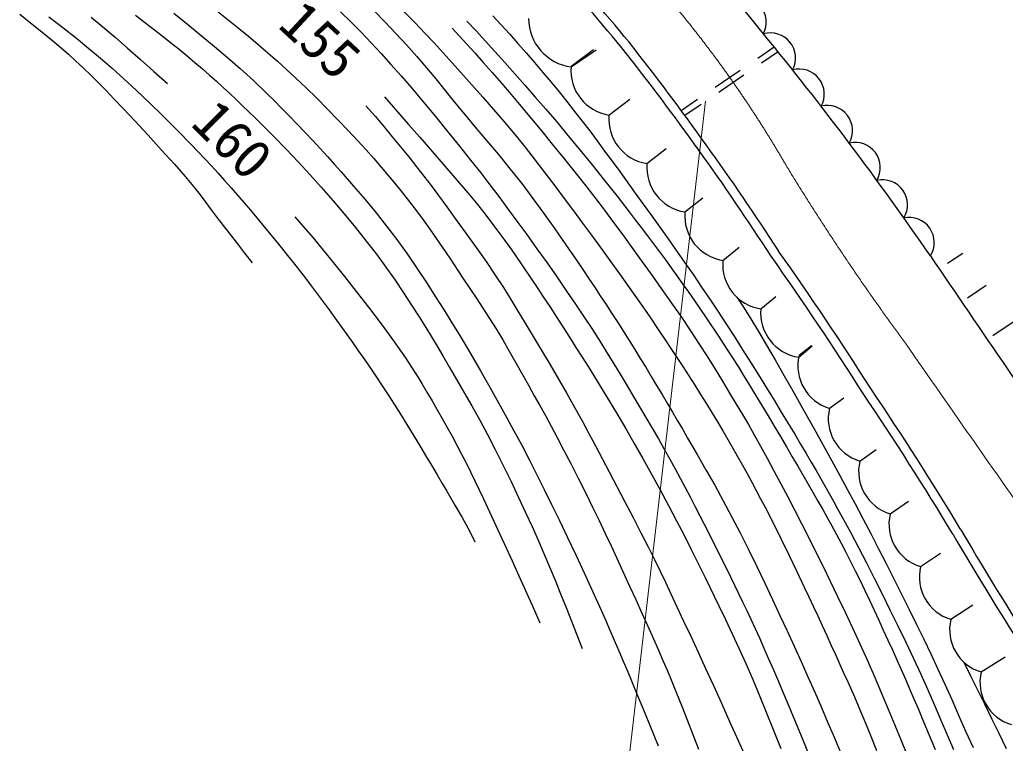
# Model space of a CAD drawing. Units: millimetres, scale not verified. Extents: x 40000 to 680000, y 20000 to 380000.
# Drawn here: x 97665 to 130026, y 271733 to 295508 of the extents above; entities that cross this region are included whole.
import ezdxf
from ezdxf.enums import TextEntityAlignment as Align

# ---------------------------------------------------------------- set-up
doc = ezdxf.new("R2010")
doc.units = ezdxf.units.MM
doc.header["$LTSCALE"] = 1000
doc.linetypes.add('CHAIN', pattern=[18.5, 12, -1.5, 3.5, -1.5])
for name, color, linetype, lineweight in [('M-BGD', 7, 'Continuous', 25), ('M-BMK', 2, 'CHAIN', 13), ('M-STR-HTXT', 7, 'Continuous', 13)]:
    doc.layers.add(name, color=color, linetype=linetype, lineweight=lineweight)
doc.styles.add('ＭＳ ゴシック', font='')
doc.styles.get('ＭＳ ゴシック').set_extended_font_data('MS Gothic')

msp = doc.modelspace()

# ---------------------------------------------------------------- linework, layer by layer
at = {"layer": 'M-BGD'}
for p, q in [((116501, 294521), (115767, 293967)), ((115776, 293954), (116594, 294521)), ((121901, 294248), (122438, 294614)), ((122024, 294089), (122564, 294458)), ((120497, 293290), (121323, 293853)), ((120620, 293131), (121446, 293695)), ((117014, 292375), (117698, 292899)), ((119383, 292529), (119919, 292895)), ((119501, 292368), (120041, 292737)), ((118261, 290782), (118896, 291277)), ((119507, 289190), (120094, 289655)), ((120754, 287599), (121292, 288034)), ((128134, 287513), (128633, 287840)), ((128786, 286368), (129399, 286782)), ((122000, 286007), (122490, 286412)), ((129623, 285128), (130452, 285687)), ((123245, 284416), (123688, 284790)), ((123665, 284790), (123256, 284473)), ((124254, 282739), (124725, 283087)), ((125252, 281005), (125785, 281385)), ((126248, 279273), (126844, 279683)), ((127245, 277540), (127904, 277980)), ((128240, 275809), (128964, 276278)), ((129236, 274077), (130024, 274575))]:
    msp.add_line(p, q, dxfattribs=at)
for points in [[(109301, 295796), (109661, 295430), (110017, 295055), (110366, 294677), (110705, 294301), (111025, 293931), (111328, 293566), (111627, 293196), (111935, 292813), (112265, 292408), (112622, 291980), (112997, 291534), (113383, 291074), (113769, 290602), (114147, 290121), (114513, 289634), (114876, 289138), (115236, 288631), (115599, 288110), (115966, 287574), (116153, 287298), (116343, 287016), (116534, 286730), (116725, 286439), (116918, 286146), (117109, 285851), (117300, 285555), (117489, 285259), (117675, 284965), (117859, 284673), (118040, 284381), (118220, 284086), (118400, 283790), (118578, 283493), (118755, 283197), (118929, 282903), (119100, 282611), (119269, 282323), (119434, 282039), (119595, 281762), (119904, 281227), (120199, 280713), (120484, 280209), (120762, 279703), (121040, 279183), (121318, 278645), (121593, 278095), (121863, 277543), (122126, 276995), (122381, 276459), (122627, 275937), (122864, 275425), (123095, 274919), (123321, 274416), (123546, 273912), (123769, 273408), (123988, 272908), (124204, 272409), (124417, 271909), (124627, 271406)], [(97665, 295687), (98078, 295362), (98445, 295068), (98755, 294814), (99021, 294588), (99263, 294373), (99499, 294157), (99748, 293922), (100000, 293681), (100242, 293443), (100489, 293193), (100760, 292912), (101070, 292584), (101447, 292181), (101879, 291713), (102326, 291225), (102747, 290757), (103102, 290352), (103373, 290026), (103588, 289751), (103771, 289503), (103951, 289258), (104151, 288993), (104814, 288139), (105050, 287839), (105302, 287524)], [(98626, 295602), (99086, 295247), (99525, 294899), (99932, 294567), (100318, 294243), (100697, 293915), (101083, 293570), (101490, 293194), (101925, 292780), (102378, 292339), (102840, 291879), (103299, 291409), (103746, 290937), (103964, 290702), (104180, 290464), (104394, 290223), (104608, 289981), (104819, 289738), (105030, 289493), (105239, 289247), (105446, 289000), (105652, 288752), (105857, 288504), (106059, 288257), (106259, 288009), (106458, 287762), (106654, 287514), (106850, 287264), (107044, 287013), (107239, 286759), (107433, 286502), (107627, 286242), (107822, 285978), (108017, 285711), (108211, 285441), (108406, 285170), (108600, 284895), (108794, 284618), (108988, 284338), (109181, 284054), (109375, 283766), (109568, 283475), (109761, 283179), (109959, 282871), (110164, 282546), (110372, 282210), (110581, 281869), (110788, 281527), (110990, 281191), (111184, 280867), (111367, 280559), (111536, 280274), (111688, 280017), (111957, 279558), (112188, 279152), (112377, 278810), (112521, 278539), (112613, 278348)], [(100016, 295589), (100396, 295269), (100794, 294930), (101203, 294575), (101626, 294205), (102063, 293818), (102517, 293413)], [(101471, 295652), (101759, 295432), (102048, 295209), (102336, 294984), (102620, 294759), (102897, 294536), (103165, 294317), (103420, 294104), (103663, 293895), (103898, 293690), (104125, 293487), (104346, 293285), (104562, 293084), (104774, 292884), (104983, 292683), (105190, 292482), (105397, 292280), (105603, 292076), (106013, 291666), (106413, 291256), (106804, 290843), (107189, 290426), (107568, 290002), (107947, 289568), (108323, 289125), (108691, 288678), (109044, 288236), (109378, 287803), (109691, 287375), (109988, 286949), (110270, 286531), (110534, 286127), (110781, 285744), (111000, 285399), (111191, 285087), (111371, 284784), (111556, 284465), (111764, 284107), (112250, 283273), (112509, 282820), (112771, 282353), (113027, 281876), (113282, 281381), (113541, 280861), (113797, 280334), (114043, 279814), (114275, 279319), (114487, 278852), (114686, 278404), (114874, 277966), (115058, 277530), (115242, 277088), (115425, 276642), (115605, 276195), (115782, 275748), (115957, 275297), (116131, 274843)], [(102723, 295719), (103176, 295360), (103626, 294993), (104066, 294629), (104490, 294270), (104909, 293902), (105336, 293511), (105782, 293085), (106018, 292853), (106262, 292606), (106512, 292349), (106767, 292085), (107022, 291815), (107276, 291545), (107525, 291275), (107768, 291010), (108000, 290753), (108221, 290506), (108630, 290040), (109009, 289595), (109367, 289161), (109711, 288727), (110049, 288281), (110383, 287818), (110707, 287345), (111019, 286871), (111317, 286407), (111600, 285963), (111859, 285550), (112096, 285162), (112323, 284782), (112552, 284389), (112796, 283966), (113058, 283507), (113330, 283023), (113607, 282524), (113882, 282021), (114147, 281523), (114400, 281038), (114644, 280558), (114885, 280073), (115130, 279574), (115384, 279048), (115649, 278497), (115920, 277928), (116196, 277339), (116476, 276732), (116757, 276106), (116899, 275784), (117043, 275453), (117188, 275116), (117335, 274774), (117481, 274428), (117628, 274080), (117774, 273731), (117919, 273383), (118062, 273038), (118202, 272696), (118343, 272352), (118485, 272003), (118627, 271651)], [(104177, 295770), (104507, 295508), (104840, 295240), (105172, 294968), (105498, 294694), (105815, 294420), (106125, 294146), (106435, 293866), (106747, 293576), (107068, 293269), (107406, 292937), (107759, 292582), (108112, 292220), (108451, 291865), (108763, 291533), (109041, 291229), (109296, 290944), (109535, 290668), (109767, 290392), (110000, 290108), (110234, 289817), (110464, 289524), (110689, 289227), (110912, 288927), (111134, 288622), (111353, 288310), (111569, 287993), (111784, 287672), (112215, 287020), (112652, 286364), (112872, 286032), (113090, 285694), (113307, 285346), (113523, 284985), (113739, 284612), (113953, 284235), (114367, 283496), (114560, 283153), (114743, 282827), (114925, 282501), (115112, 282158), (115313, 281780), (115535, 281357), (115771, 280900), (116013, 280425), (116251, 279951), (116478, 279493), (116690, 279054), (116893, 278623), (117092, 278196), (117689, 276901), (117894, 276454), (118096, 276010), (118292, 275578), (118474, 275167), (118638, 274794), (118787, 274450), (118930, 274114), (119076, 273764), (119233, 273379), (119404, 272952), (119582, 272499), (119766, 272027), (119952, 271545)], [(108200, 295771), (108538, 295437), (108875, 295095), (109206, 294748), (109530, 294399), (109856, 294038), (110189, 293659), (110538, 293254), (110915, 292810), (111313, 292331), (111716, 291838), (112108, 291352), (112472, 290894), (112801, 290475), (113104, 290080), (113395, 289694), (113686, 289302), (113990, 288888), (114313, 288445), (114645, 287984), (114979, 287515), (115308, 287047), (115623, 286590), (115912, 286164), (116182, 285764), (116449, 285357), (116731, 284915), (117047, 284406), (117224, 284118), (117412, 283808), (117609, 283480), (117813, 283139), (118021, 282790), (118229, 282437), (118435, 282083), (118636, 281735), (118829, 281395), (119012, 281069), (119186, 280753), (119355, 280441), (119519, 280133), (119678, 279828), (119834, 279525), (119988, 279226), (120138, 278928), (120287, 278632), (120727, 277755), (120867, 277475), (121003, 277200), (121138, 276928), (121271, 276656), (121403, 276381), (121537, 276101), (121673, 275811), (121812, 275510), (121955, 275194), (122103, 274860), (122257, 274508), (122415, 274143), (122575, 273768), (122735, 273388), (122895, 273008), (123052, 272631), (123353, 271906), (123625, 271247)], [(110279, 295775), (110639, 295411), (110968, 295070), (111272, 294744), (111565, 294422), (111862, 294090), (112867, 292963), (113224, 292556), (113579, 292143), (113924, 291731), (114259, 291316), (114588, 290894), (114912, 290471), (115232, 290048), (115546, 289630), (115851, 289224), (116148, 288825), (116441, 288426), (116737, 288018), (117043, 287593), (117357, 287156), (117674, 286713), (117997, 286256), (118330, 285775), (118676, 285264), (118857, 284991), (119044, 284707), (119237, 284413), (119434, 284112), (119632, 283806), (119829, 283498), (120024, 283189), (120216, 282884), (120401, 282583), (120578, 282290), (120749, 282002), (120916, 281717), (121080, 281433), (121239, 281151), (121396, 280871), (121549, 280593), (121700, 280316), (121848, 280040), (121994, 279766), (122138, 279493), (122413, 278960), (122671, 278443), (122922, 277927), (123175, 277398), (123438, 276842), (123577, 276547), (123721, 276239), (123868, 275921), (124018, 275598), (124167, 275273), (124314, 274950), (124458, 274633), (124597, 274325), (124729, 274031), (124852, 273754), (125070, 273256), (125260, 272812), (125437, 272391), (125612, 271963), (125798, 271497)], [(112345, 295464), (112648, 295139), (112956, 294804), (113271, 294459), (113592, 294102), (113920, 293733), (114255, 293354), (114594, 292966), (114941, 292565), (115298, 292147), (115667, 291705), (116054, 291236), (116457, 290741), (116867, 290230), (117278, 289711), (117679, 289194), (117877, 288936), (118076, 288675), (118274, 288411), (118473, 288147), (118669, 287881), (118865, 287616), (119057, 287352), (119246, 287090), (119432, 286830), (119613, 286574), (119954, 286084), (120274, 285616), (120586, 285147), (120907, 284652), (121251, 284110), (121436, 283813), (121629, 283500), (121828, 283173), (122032, 282837), (122237, 282495), (122442, 282151), (122645, 281810), (122842, 281474), (123034, 281148), (123216, 280835), (123556, 280248), (123718, 279967), (123876, 279692), (124031, 279420), (124183, 279148), (124334, 278873), (124485, 278594), (124637, 278308), (124791, 278012), (124946, 277707), (125102, 277395), (125257, 277079), (125412, 276758), (125566, 276434), (125719, 276108), (125871, 275780), (126022, 275452), (126172, 275125), (126319, 274799), (126464, 274476), (126607, 274156), (126747, 273837), (126886, 273518), (127024, 273197), (127162, 272873), (127300, 272545), (127439, 272212), (127580, 271872), (127723, 271524)], [(113203, 295636), (113470, 295343), (113742, 295041), (114017, 294731), (114295, 294416), (114571, 294097), (114846, 293776), (115115, 293454), (115378, 293134), (115634, 292815), (115886, 292495), (116134, 292174), (116380, 291851), (116625, 291524), (116870, 291193), (117116, 290857), (117365, 290515), (117875, 289810), (118139, 289445), (118407, 289071), (118680, 288691), (118955, 288304), (119232, 287913), (119508, 287518), (119784, 287120), (120057, 286722), (120326, 286324), (120591, 285926), (120855, 285523), (121123, 285107), (121392, 284684), (121660, 284258), (121924, 283834), (122182, 283415), (122433, 283007), (122672, 282613), (122899, 282239), (123111, 281888), (123307, 281563), (123487, 281259), (123655, 280973), (123813, 280701), (123962, 280441), (124105, 280188), (124244, 279939), (124382, 279691), (124521, 279439), (124662, 279182), (124941, 278666), (125207, 278161), (125466, 277661), (125722, 277159), (125979, 276647), (126240, 276122), (126503, 275588), (126762, 275051), (127015, 274520), (127256, 274000), (127485, 273492), (127703, 272989), (127914, 272495), (128119, 272009), (128322, 271534)], [(111866, 295231), (112099, 294981), (112348, 294709), (112611, 294417), (112887, 294105), (113176, 293775), (113480, 293423), (113800, 293047), (114132, 292655), (114470, 292251), (114808, 291841), (115152, 291420), (115505, 290984), (115860, 290541), (116209, 290100), (116544, 289668), (116862, 289251), (117166, 288845), (117465, 288439), (117765, 288027), (118073, 287599), (118397, 287147), (118731, 286676), (119066, 286199), (119391, 285730), (119695, 285280), (119977, 284850), (120244, 284431), (120497, 284023), (120740, 283627), (120974, 283242), (121192, 282880), (121395, 282540), (121590, 282207), (121786, 281864), (121993, 281496), (122210, 281100), (122432, 280688), (122658, 280262), (122887, 279827), (123116, 279385), (123345, 278937), (123576, 278481), (123809, 278016), (124044, 277541), (124280, 277056), (124520, 276557), (124764, 276046), (125008, 275526), (125250, 275002), (125486, 274477), (125720, 273944), (125954, 273400), (126183, 272856), (126402, 272328), (126609, 271826), (126798, 271363)], [(109638, 292972), (110436, 292066), (110804, 291645), (111156, 291242), (112099, 290150), (112378, 289823), (112655, 289486), (112944, 289120), (113237, 288735), (113526, 288344), (113821, 287931), (114133, 287483), (114472, 286983), (114658, 286705), (114858, 286403), (115067, 286083), (115282, 285751), (115500, 285413), (115718, 285074), (115930, 284740), (116135, 284417), (116328, 284111), (116505, 283828), (116817, 283325), (117089, 282878), (117340, 282458), (117587, 282035), (117846, 281582), (118124, 281090), (118407, 280578), (118690, 280059), (118966, 279544), (119229, 279045), (119477, 278566), (119713, 278100), (119942, 277640), (120168, 277181), (120619, 276253), (120840, 275795), (121061, 275333), (121282, 274856), (121506, 274356), (121735, 273824), (121967, 273267), (122200, 272696), (122660, 271559)], [(109035, 292683), (109334, 292334), (109622, 291994), (109900, 291660), (110172, 291330), (110438, 290999), (110692, 290678), (110932, 290369), (111170, 290058), (111417, 289727), (111686, 289361), (111988, 288947), (112315, 288494), (112650, 288025), (112976, 287558), (113277, 287115), (113545, 286706), (113790, 286316), (114026, 285932), (114263, 285537), (114786, 284666), (115069, 284189), (115356, 283702), (115635, 283221), (115897, 282759), (116136, 282326), (116357, 281913), (116572, 281506), (117020, 280648), (117536, 279664), (117804, 279150), (118062, 278650), (118299, 278184), (118505, 277769), (118689, 277392), (118865, 277026), (119045, 276644), (119245, 276219), (119465, 275749), (119696, 275252), (119937, 274731), (120186, 274189), (120441, 273630), (120704, 273049), (120975, 272446), (121254, 271824), (121537, 271188)], [(106694, 289030), (106984, 288700), (107297, 288336), (107627, 287940), (107973, 287516), (108332, 287065), (108713, 286580), (109119, 286059), (109535, 285513), (109943, 284956), (110328, 284398), (110511, 284120), (110690, 283838), (110866, 283554), (111038, 283268), (111208, 282980), (111375, 282691), (111539, 282401), (111701, 282110), (111860, 281819), (112016, 281529), (112170, 281238), (112319, 280946), (112465, 280653), (112609, 280359), (112750, 280065), (112889, 279770), (113026, 279476), (113706, 278014), (113839, 277723), (113971, 277432), (114102, 277141), (114232, 276851), (114362, 276561), (114490, 276272), (114746, 275696)], [(121209, 286394), (121428, 286058), (121666, 285678), (121921, 285261), (122189, 284810), (122469, 284334), (122769, 283811), (123092, 283239), (123423, 282646), (123748, 282061), (124330, 281009), (124592, 280530), (124846, 280065), (125097, 279600), (125351, 279121), (125610, 278626), (125868, 278124), (126126, 277619), (126380, 277114), (126630, 276615), (126873, 276125), (127112, 275640), (127348, 275156), (127582, 274668), (127815, 274172), (128044, 273671), (128268, 273168), (128493, 272657), (128724, 272135), (128969, 271593)], [(128664, 274402), (128887, 273953), (129114, 273494), (129345, 273025), (129579, 272547), (129814, 272062), (130054, 271566)]]:
    msp.add_lwpolyline(points, dxfattribs=at)
for centre, radius, start, end in [((61902, 246657), 77224, 38.79869, 45.66748), ((66376, 252581), 66117, 39.43808, 46.23217), ((66376, 252581), 66417, 39.43536, 46.22734), ((121335, 295426), 842, 333.0737, 105.6685), ((115990, 295560), 1620, 180.2687, 262.4118), ((122312, 294248), 827, 332.0317, 105.8224), ((38173, 226291), 108483, 34.50607, 39.32896), ((45697, 238052), 91338, 32.95625, 38.23657), ((45697, 238052), 91638, 32.9599, 38.23854), ((117240, 293836), 1478, 174.9048, 261.2197), ((123257, 293061), 827, 331.2279, 105.0186), ((124185, 291861), 827, 330.4241, 104.2148), ((118486, 292243), 1478, 174.8972, 261.2264), ((125097, 290648), 827, 329.6202, 103.411), ((119733, 290651), 1478, 174.8901, 261.232), ((125991, 289422), 827, 328.8164, 102.6072), ((120979, 289059), 1477, 174.884, 261.2362), ((126868, 288184), 827, 328.0126, 101.8033), ((28642, 221683), 114639, 32.47019, 35.18457), ((28642, 221683), 114939, 32.47207, 35.18166), ((841358, 770822), 861891, 214.08931, 214.68439), ((122225, 287467), 1477, 174.8793, 261.2385), ((123470, 285875), 1477, 174.8765, 261.2379), ((124674, 284134), 1457, 166.5691, 253.2775), ((32494, 220796), 111901, 31.09977, 33.91197), ((32494, 220796), 112201, 31.09875, 33.91004), ((125668, 282399), 1454, 166.4726, 253.3575), ((126663, 280664), 1452, 166.3999, 253.4181), ((127657, 278930), 1450, 166.3448, 253.4643), ((235818, 341514), 124264, 210.33684, 214.08563), ((235818, 341514), 124564, 210.33776, 214.08553), ((128652, 277197), 1448, 166.3029, 253.4995), ((129646, 275465), 1447, 166.271, 253.5264), ((130641, 273734), 1446, 166.2468, 253.5467)]:
    msp.add_arc(centre, radius, start, end, dxfattribs=at)
at = {"layer": 'M-BMK'}
for centre, radius, start, end in [((90261, 271896), 37618, 30.1201, 43.0941), ((189762, 331381), 78314, 211.2337, 216.4259), ((1181509, 1017257), 1284094, 214.77436, 215.49164)]:
    msp.add_arc(centre, radius, start, end, dxfattribs=at)
at = {"layer": 'M-STR-HTXT'}
msp.add_lwpolyline([(120184, 292834), (116478, 260929), (98978, 260929)], dxfattribs=at)

# ---------------------------------------------------------------- texts
at = {"layer": 'M-BGD', "style": 'ＭＳ ゴシック'}
for s, rotation, p in [('155', 317.121, (107539, 294848)), ('160', 315, (104662, 291573))]:
    msp.add_text(s, height=1320, rotation=rotation, dxfattribs=at).set_placement(p, align=Align.MIDDLE_CENTER)

doc.saveas('drawing.dxf')
